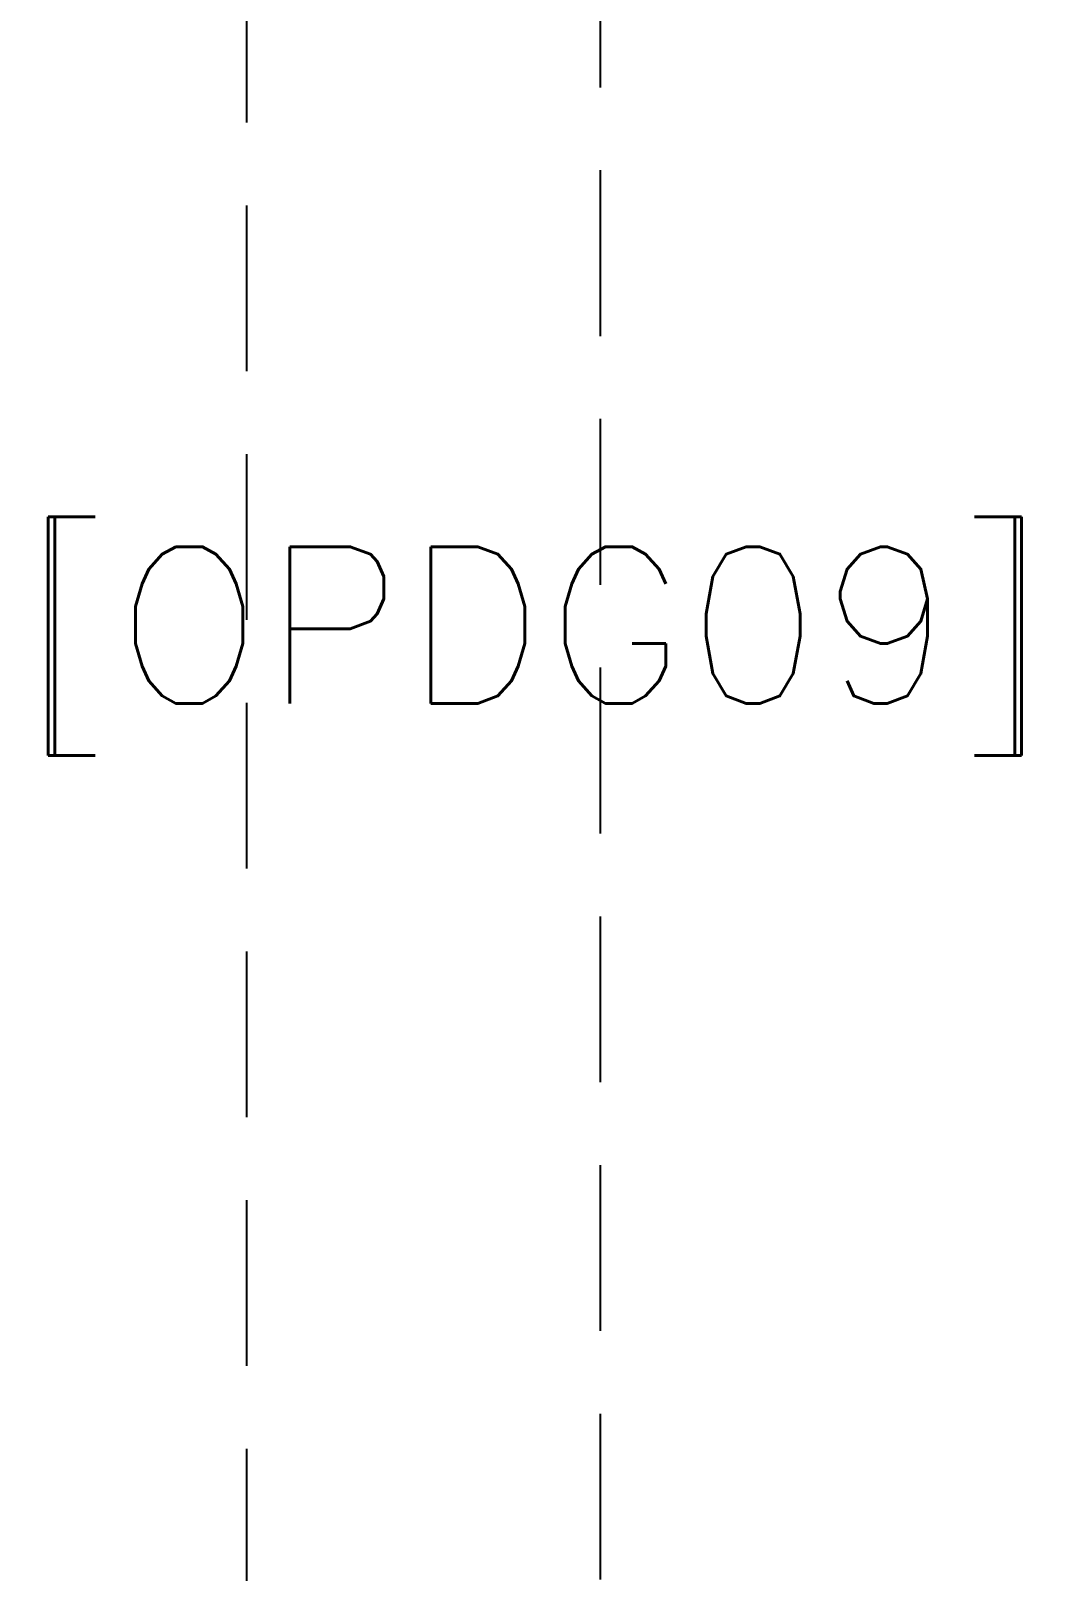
# Model space of a CAD drawing. Header units: inches. Extents: x -12418 to 57169, y -29325 to 19878.
# Drawn here: x 9239 to 10218, y -6297 to -4823 of the extents above; entities that cross this region are included whole.
import ezdxf

# ---------------------------------------------------------------- set-up
doc = ezdxf.new("R2010")
doc.units = ezdxf.units.IN
doc.header["$LTSCALE"] = 25
doc.header["$MEASUREMENT"] = 0
doc.linetypes.add('DASHDOT', pattern=[25.4, 12.7, -6.35, 0, -6.35])
doc.linetypes.add('HIDDEN', pattern=[9.525, 6.35, -3.175])
for name, color, linetype, lineweight in [('00-Ground Floor$0$72_EGR_BASE_TEXT', 252, 'Continuous', 5), ('E-LITE-CLNG-CNDT', 6, 'DASHDOT', 35), ('E-POWR-FLOR-CNDT', 6, 'HIDDEN', 25)]:
    doc.layers.add(name, color=color, linetype=linetype, lineweight=lineweight)
doc.styles.add('00-Ground Floor$0$SIMPLEX', font='SIMPLEX.shx', dxfattribs={"height": 150})

# ---------------------------------------------------------------- blocks, each defined once
blk = doc.blocks.new('00-Ground Floor')
at = {"layer": '00-Ground Floor$0$72_EGR_BASE_TEXT', "insert": (9721.3, -5316.5, 0), "char_height": 150, "attachment_point": 2, "style": '00-Ground Floor$0$SIMPLEX'}
blk.add_mtext('[OPDG09]', dxfattribs=at)

msp = doc.modelspace()

# ---------------------------------------------------------------- linework, layer by layer
at = {"layer": 'E-POWR-FLOR-CNDT', "elevation": 0}
msp.add_lwpolyline([(5581.7, -6980.5), (5705.4, -6856.7), (9709.3, -6856.7, 0.414214), (9784.3, -6781.7), (9784.3, -2386.8, -0.414214), (9859.3, -2311.8), (19196.3, -2311.8, -0.414214), (19271.3, -2386.8), (19271.3, -3009.4, 0.342218), (19327.6, -3082.1), (19849.5, -3158.7)], format="xyb", dxfattribs=at)
msp.add_lwpolyline([(9321.7, -9558.5), (9445.4, -9434.7), (9445.4, -3741.9), (9321.7, -3618.1)], dxfattribs=at)

# ---------------------------------------------------------------- block references
at = {"layer": 'E-LITE-CLNG-CNDT'}
msp.add_blockref('00-Ground Floor', (0, 0), dxfattribs=at)

doc.saveas('drawing.dxf')
